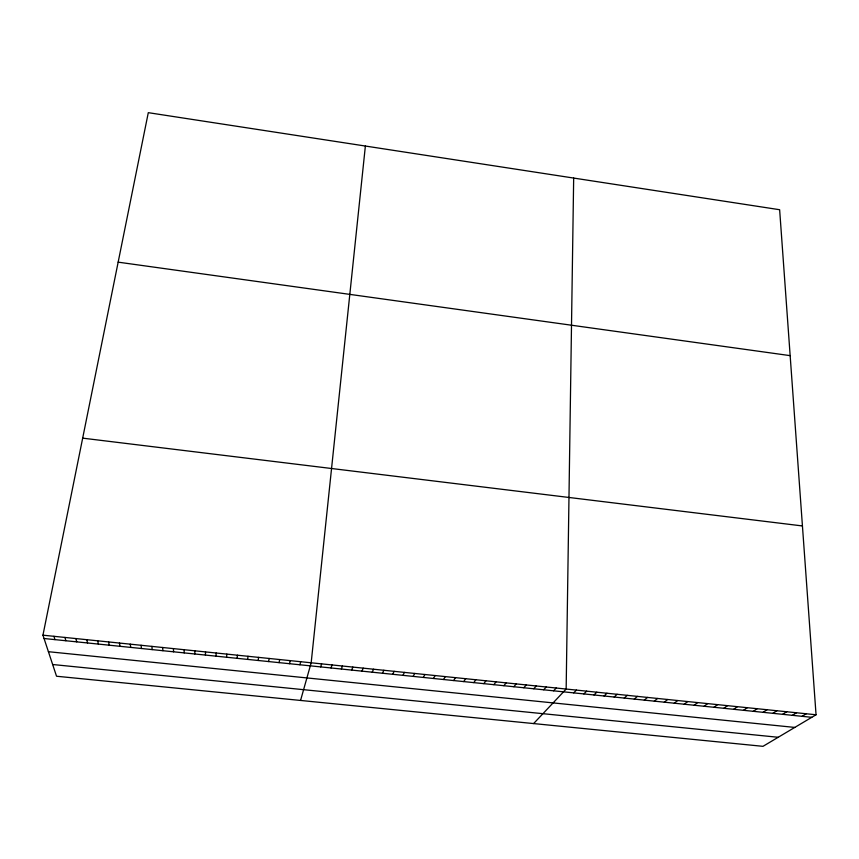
<?xml version="1.0" encoding="UTF-8"?>
<svg xmlns="http://www.w3.org/2000/svg" width="859" height="859" viewBox="0 0 859 859"><rect width="100%" height="100%" fill="white"/><g stroke="black" fill="none" stroke-linecap="round" stroke-linejoin="round"><path stroke-width="1.29" d="M194.821 653.978L194.843 650.811M573.672 178.06L566.156 689.047L533.611 723.579M205.43 655.073L205.526 651.906M216.006 656.158L216.189 653.012M226.572 657.242L226.83 654.107M365.376 146.041L311.173 662.783L300.564 700.45M237.116 658.327L237.438 655.192M247.639 659.401L248.036 656.287M258.13 660.485L258.613 657.371M268.609 661.559L269.168 658.466M42.95 635.177L148.296 112.669L779.639 209.725L816.05 714.774L762.985 746.331L56.533 676.237L42.95 635.177L816.05 714.774M279.068 662.633L279.701 659.551M289.504 663.696L290.213 660.625M299.92 664.769L300.704 661.709M320.686 666.906L321.61 663.867M331.037 667.969L332.036 664.941M341.367 669.021L342.44 666.004M351.675 670.084L352.834 667.078M361.961 671.137L363.196 668.141M372.237 672.189L373.536 669.204M382.48 673.241L383.855 670.267M392.713 674.294L394.152 671.33M402.925 675.346L404.439 672.393M413.104 676.387L414.693 673.445M423.272 677.429L424.937 674.498M433.419 678.47L435.148 675.55M443.545 679.512L445.349 676.602M453.659 680.553L455.528 677.654M463.742 681.584L465.685 678.696M473.814 682.626L475.822 679.737M483.853 683.657L485.936 680.779M493.882 684.677L496.04 681.821M503.889 685.707L506.112 682.862M513.886 686.738L516.173 683.893M523.85 687.758L526.213 684.924M533.804 688.778L536.22 685.954M543.726 689.798L546.227 686.985M553.636 690.819L556.202 688.016M573.694 692.88L576.4 690.099M583.852 693.922L586.611 691.151M593.977 694.952L596.812 692.193M604.081 695.994L606.991 693.245M614.174 697.036L617.149 694.287M624.246 698.066L627.285 695.339M634.286 699.097L637.399 696.381M644.314 700.128L647.493 697.411M654.322 701.148L657.564 698.453M664.318 702.179L667.626 699.484M674.283 703.199L677.654 700.525M684.226 704.219L687.672 701.556M694.158 705.239L697.669 702.587M704.069 706.259L707.644 703.607M713.958 707.279L717.598 704.638M723.826 708.288L727.53 705.658M733.672 709.298L737.441 706.678M743.507 710.307L747.341 707.698M753.311 711.316L757.209 708.718M763.103 712.315L767.066 709.727M772.875 713.324L776.901 710.737M782.624 714.323L786.715 711.746M792.363 715.322L796.518 712.755M802.081 716.32L806.29 713.765M52.657 664.512L778.211 737.28M48.415 651.702L794.779 727.423M44.056 638.505L811.776 717.319M82.668 438.144L802.435 525.944M118.155 262.156L790.162 355.637M53.945 636.304L54.965 639.622M64.919 637.432L65.853 640.739M75.871 638.559L76.719 641.856M86.791 639.687L87.575 642.972M97.701 640.814L98.398 644.078M108.588 641.931L109.2 645.195M119.444 643.047L119.981 646.301M130.278 644.164L130.729 647.407M141.101 645.281L141.467 648.502M151.893 646.387L152.183 649.608M162.662 647.493L162.877 650.703M173.411 648.599L173.55 651.798M184.137 649.705L184.191 652.894"/></g></svg>
